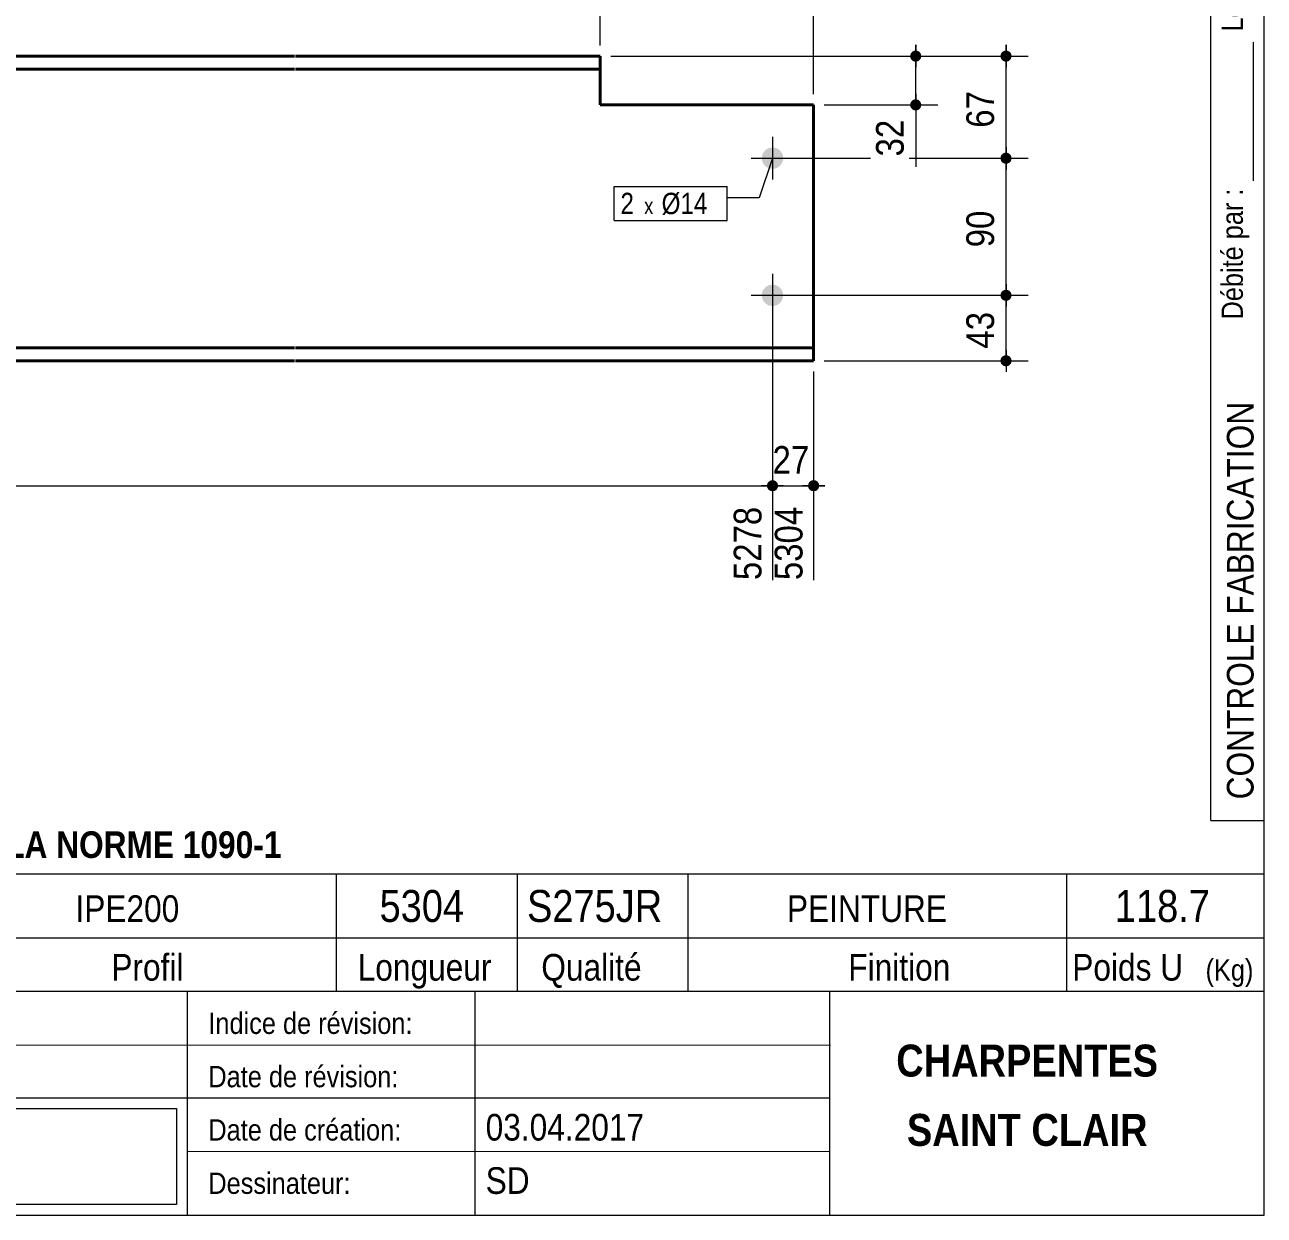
# Model space of a CAD drawing. Header units: millimetres. Extents: x 2 to 287, y 5 to 195.
# Drawn here: x 165.8 to 282, y 5 to 116.6 of the extents above; entities that cross this region are included whole.
import ezdxf

# ---------------------------------------------------------------- set-up
doc = ezdxf.new("R2010")
doc.units = ezdxf.units.MM
for name, color, linetype, lineweight in [('Autre type objet', 1, 'Continuous', 0), ('Boulon', 7, 'Continuous', 0), ('Cotation', 7, 'Continuous', 0), ('Désignation boulon', 3, 'Continuous', 0), ('Feuille dessin', 5, 'Continuous', 0), ('Piece', 2, 'Continuous', 0)]:
    doc.layers.add(name, color=color, linetype=linetype, lineweight=lineweight)
doc.styles.add('ARIAL', font='ARIAL.TTF')
doc.styles.add('ARIAL_BOLD', font='ARIALBD.TTF')
doc.styles.add('COMIC_SANS_MS', font='COMIC.TTF')

# ---------------------------------------------------------------- blocks, each defined once
blk = doc.blocks.new('*A2')
at = {"layer": 'Boulon'}
for points in [[(234.9, 104.15), (234.9, 104.17), (234.9, 104.2), (234.9, 104.22), (234.9, 104.25), (234.91, 104.27), (234.91, 104.3), (234.92, 104.32), (234.92, 104.34), (234.93, 104.37), (234.93, 104.39), (234.94, 104.41), (234.95, 104.44), (234.95, 104.46), (234.96, 104.48), (234.97, 104.51), (234.98, 104.53), (234.99, 104.55), (235, 104.57), (235.01, 104.6), (235.03, 104.62), (235.04, 104.64), (235.05, 104.66), (235.06, 104.68), (235.08, 104.7), (235.09, 104.72), (235.11, 104.74), (235.12, 104.76), (235.14, 104.78), (235.16, 104.8), (235.17, 104.81), (235.19, 104.83), (235.21, 104.85), (235.22, 104.87), (235.24, 104.88), (235.26, 104.9), (235.28, 104.91), (235.3, 104.93), (235.32, 104.94), (235.34, 104.96), (235.36, 104.97), (235.38, 104.98), (235.4, 104.99), (235.42, 105.01), (235.45, 105.02), (235.47, 105.03), (235.49, 105.04), (235.51, 105.05), (235.54, 105.06), (235.56, 105.07), (235.58, 105.07), (235.61, 105.08), (235.63, 105.09), (235.65, 105.09), (235.68, 105.1), (235.7, 105.11), (235.73, 105.11), (235.75, 105.11), (235.77, 105.12), (235.8, 105.12), (235.82, 105.12), (235.85, 105.12), (235.87, 105.12), (235.9, 105.12), (235.92, 105.12), (235.95, 105.12), (235.97, 105.12), (235.99, 105.12), (236.02, 105.12), (236.04, 105.11), (236.07, 105.11), (236.09, 105.11), (236.12, 105.1), (236.14, 105.09), (236.16, 105.09), (236.19, 105.08), (236.21, 105.07), (236.23, 105.07), (236.26, 105.06), (236.28, 105.05), (236.3, 105.04), (236.32, 105.03), (236.35, 105.02), (236.37, 105.01), (236.39, 104.99), (236.41, 104.98), (236.43, 104.97), (236.45, 104.96), (236.47, 104.94), (236.49, 104.93), (236.51, 104.91), (236.53, 104.9), (236.55, 104.88), (236.57, 104.87), (236.59, 104.85), (236.6, 104.83), (236.62, 104.81), (236.64, 104.8), (236.65, 104.78), (236.67, 104.76), (236.68, 104.74), (236.7, 104.72), (236.71, 104.7), (236.73, 104.68), (236.74, 104.66), (236.75, 104.64), (236.77, 104.62), (236.78, 104.6), (236.79, 104.57), (236.8, 104.55), (236.81, 104.53), (236.82, 104.51), (236.83, 104.48), (236.84, 104.46), (236.85, 104.44), (236.85, 104.41), (236.86, 104.39), (236.87, 104.37), (236.87, 104.34), (236.88, 104.32), (236.88, 104.3), (236.89, 104.27), (236.89, 104.25), (236.89, 104.22), (236.89, 104.2), (236.89, 104.17), (236.9, 104.15), (236.9, 104.12), (236.9, 104.1), (236.89, 104.08), (236.89, 104.05), (236.89, 104.03), (236.89, 104), (236.89, 103.98), (236.88, 103.95), (236.88, 103.93), (236.87, 103.91), (236.87, 103.88), (236.86, 103.86), (236.85, 103.83), (236.85, 103.81), (236.84, 103.79), (236.83, 103.76), (236.82, 103.74), (236.81, 103.72), (236.8, 103.7), (236.79, 103.67), (236.78, 103.65), (236.77, 103.63), (236.75, 103.61), (236.74, 103.59), (236.73, 103.57), (236.71, 103.55), (236.7, 103.53), (236.68, 103.51), (236.67, 103.49), (236.65, 103.47), (236.64, 103.45), (236.62, 103.43), (236.6, 103.42), (236.59, 103.4), (236.57, 103.38), (236.55, 103.37), (236.53, 103.35), (236.51, 103.34), (236.49, 103.32), (236.47, 103.31), (236.45, 103.29), (236.43, 103.28), (236.41, 103.27), (236.39, 103.25), (236.37, 103.24), (236.35, 103.23), (236.32, 103.22), (236.3, 103.21), (236.28, 103.2), (236.26, 103.19), (236.23, 103.18), (236.21, 103.17), (236.19, 103.17), (236.16, 103.16), (236.14, 103.15), (236.12, 103.15), (236.09, 103.14), (236.07, 103.14), (236.04, 103.14), (236.02, 103.13), (235.99, 103.13), (235.97, 103.13), (235.95, 103.13), (235.92, 103.12), (235.9, 103.12), (235.87, 103.12), (235.85, 103.13), (235.82, 103.13), (235.8, 103.13), (235.77, 103.13), (235.75, 103.14), (235.73, 103.14), (235.7, 103.14), (235.68, 103.15), (235.65, 103.15), (235.63, 103.16), (235.61, 103.17), (235.58, 103.17), (235.56, 103.18), (235.54, 103.19), (235.51, 103.2), (235.49, 103.21), (235.47, 103.22), (235.45, 103.23), (235.42, 103.24), (235.4, 103.25), (235.38, 103.27), (235.36, 103.28), (235.34, 103.29), (235.32, 103.31), (235.3, 103.32), (235.28, 103.34), (235.26, 103.35), (235.24, 103.37), (235.22, 103.38), (235.21, 103.4), (235.19, 103.42), (235.17, 103.43), (235.16, 103.45), (235.14, 103.47), (235.12, 103.49), (235.11, 103.51), (235.09, 103.53), (235.08, 103.55), (235.06, 103.57), (235.05, 103.59), (235.04, 103.61), (235.03, 103.63), (235.01, 103.65), (235, 103.67), (234.99, 103.7), (234.98, 103.72), (234.97, 103.74), (234.96, 103.76), (234.95, 103.79), (234.95, 103.81), (234.94, 103.83), (234.93, 103.86), (234.93, 103.88), (234.92, 103.91), (234.92, 103.93), (234.91, 103.95), (234.91, 103.98), (234.9, 104), (234.9, 104.03), (234.9, 104.05), (234.9, 104.08), (234.9, 104.1), (234.9, 104.12)], [(234.9, 91.29), (234.9, 91.32), (234.9, 91.34), (234.9, 91.37), (234.9, 91.39), (234.91, 91.41), (234.91, 91.44), (234.92, 91.46), (234.92, 91.49), (234.93, 91.51), (234.93, 91.53), (234.94, 91.56), (234.95, 91.58), (234.95, 91.6), (234.96, 91.63), (234.97, 91.65), (234.98, 91.67), (234.99, 91.69), (235, 91.72), (235.01, 91.74), (235.03, 91.76), (235.04, 91.78), (235.05, 91.8), (235.06, 91.82), (235.08, 91.84), (235.09, 91.86), (235.11, 91.88), (235.12, 91.9), (235.14, 91.92), (235.16, 91.94), (235.17, 91.96), (235.19, 91.97), (235.21, 91.99), (235.22, 92.01), (235.24, 92.02), (235.26, 92.04), (235.28, 92.06), (235.3, 92.07), (235.32, 92.08), (235.34, 92.1), (235.36, 92.11), (235.38, 92.12), (235.4, 92.14), (235.42, 92.15), (235.45, 92.16), (235.47, 92.17), (235.49, 92.18), (235.51, 92.19), (235.54, 92.2), (235.56, 92.21), (235.58, 92.22), (235.61, 92.22), (235.63, 92.23), (235.65, 92.24), (235.68, 92.24), (235.7, 92.25), (235.73, 92.25), (235.75, 92.26), (235.77, 92.26), (235.8, 92.26), (235.82, 92.26), (235.85, 92.27), (235.87, 92.27), (235.9, 92.27), (235.92, 92.27), (235.95, 92.27), (235.97, 92.26), (235.99, 92.26), (236.02, 92.26), (236.04, 92.26), (236.07, 92.25), (236.09, 92.25), (236.12, 92.24), (236.14, 92.24), (236.16, 92.23), (236.19, 92.22), (236.21, 92.22), (236.23, 92.21), (236.26, 92.2), (236.28, 92.19), (236.3, 92.18), (236.32, 92.17), (236.35, 92.16), (236.37, 92.15), (236.39, 92.14), (236.41, 92.12), (236.43, 92.11), (236.45, 92.1), (236.47, 92.08), (236.49, 92.07), (236.51, 92.06), (236.53, 92.04), (236.55, 92.02), (236.57, 92.01), (236.59, 91.99), (236.6, 91.97), (236.62, 91.96), (236.64, 91.94), (236.65, 91.92), (236.67, 91.9), (236.68, 91.88), (236.7, 91.86), (236.71, 91.84), (236.73, 91.82), (236.74, 91.8), (236.75, 91.78), (236.77, 91.76), (236.78, 91.74), (236.79, 91.72), (236.8, 91.69), (236.81, 91.67), (236.82, 91.65), (236.83, 91.63), (236.84, 91.6), (236.85, 91.58), (236.85, 91.56), (236.86, 91.53), (236.87, 91.51), (236.87, 91.49), (236.88, 91.46), (236.88, 91.44), (236.89, 91.41), (236.89, 91.39), (236.89, 91.37), (236.89, 91.34), (236.89, 91.32), (236.9, 91.29), (236.9, 91.27), (236.9, 91.24), (236.89, 91.22), (236.89, 91.19), (236.89, 91.17), (236.89, 91.14), (236.89, 91.12), (236.88, 91.1), (236.88, 91.07), (236.87, 91.05), (236.87, 91.02), (236.86, 91), (236.85, 90.98), (236.85, 90.95), (236.84, 90.93), (236.83, 90.91), (236.82, 90.88), (236.81, 90.86), (236.8, 90.84), (236.79, 90.82), (236.78, 90.8), (236.77, 90.77), (236.75, 90.75), (236.74, 90.73), (236.73, 90.71), (236.71, 90.69), (236.7, 90.67), (236.68, 90.65), (236.67, 90.63), (236.65, 90.61), (236.64, 90.6), (236.62, 90.58), (236.6, 90.56), (236.59, 90.54), (236.57, 90.53), (236.55, 90.51), (236.53, 90.49), (236.51, 90.48), (236.49, 90.46), (236.47, 90.45), (236.45, 90.44), (236.43, 90.42), (236.41, 90.41), (236.39, 90.4), (236.37, 90.39), (236.35, 90.37), (236.32, 90.36), (236.3, 90.35), (236.28, 90.34), (236.26, 90.33), (236.23, 90.33), (236.21, 90.32), (236.19, 90.31), (236.16, 90.3), (236.14, 90.3), (236.12, 90.29), (236.09, 90.29), (236.07, 90.28), (236.04, 90.28), (236.02, 90.27), (235.99, 90.27), (235.97, 90.27), (235.95, 90.27), (235.92, 90.27), (235.9, 90.27), (235.87, 90.27), (235.85, 90.27), (235.82, 90.27), (235.8, 90.27), (235.77, 90.27), (235.75, 90.28), (235.73, 90.28), (235.7, 90.29), (235.68, 90.29), (235.65, 90.3), (235.63, 90.3), (235.61, 90.31), (235.58, 90.32), (235.56, 90.33), (235.54, 90.33), (235.51, 90.34), (235.49, 90.35), (235.47, 90.36), (235.45, 90.37), (235.42, 90.39), (235.4, 90.4), (235.38, 90.41), (235.36, 90.42), (235.34, 90.44), (235.32, 90.45), (235.3, 90.46), (235.28, 90.48), (235.26, 90.49), (235.24, 90.51), (235.22, 90.53), (235.21, 90.54), (235.19, 90.56), (235.17, 90.58), (235.16, 90.6), (235.14, 90.61), (235.12, 90.63), (235.11, 90.65), (235.09, 90.67), (235.08, 90.69), (235.06, 90.71), (235.05, 90.73), (235.04, 90.75), (235.03, 90.77), (235.01, 90.8), (235, 90.82), (234.99, 90.84), (234.98, 90.86), (234.97, 90.88), (234.96, 90.91), (234.95, 90.93), (234.95, 90.95), (234.94, 90.98), (234.93, 91), (234.93, 91.02), (234.92, 91.05), (234.92, 91.07), (234.91, 91.1), (234.91, 91.12), (234.9, 91.14), (234.9, 91.17), (234.9, 91.19), (234.9, 91.22), (234.9, 91.24), (234.9, 91.27)]]:
    blk.add_hatch(color=256, dxfattribs=at).paths.add_polyline_path(points, flags=17)
at = {"layer": 'Boulon', "linetype": 'Continuous', "lineweight": 0}
for p, q in [((235.9, 106.12), (235.9, 102.12)), ((233.9, 104.12), (237.9, 104.12)), ((235.9, 93.27), (235.9, 89.27)), ((233.9, 91.27), (237.9, 91.27))]:
    blk.add_line(p, q, dxfattribs=at)
blk = doc.blocks.new('*A4')
at = {"layer": 'Piece', "color": 2, "linetype": 'Continuous', "lineweight": 40}
for p, q in [((191.080681, 113.695705), (87.946494, 113.695705)), ((219.75211, 113.695705), (191.180681, 113.695705)), ((219.75211, 113.695705), (219.75211, 112.48142)), ((191.080681, 112.48142), (87.946494, 112.48142)), ((219.75211, 112.48142), (191.180681, 112.48142)), ((219.75211, 109.124277), (219.75211, 112.48142)), ((219.75211, 109.124277), (239.75211, 109.124277)), ((239.75211, 109.124277), (239.75211, 85.124277)), ((191.080681, 86.338562), (87.946494, 86.338562)), ((239.75211, 86.338562), (191.180681, 86.338562)), ((87.946494, 85.124277), (191.080681, 85.124277)), ((191.180681, 85.124277), (239.75211, 85.124277))]:
    blk.add_line(p, q, dxfattribs=at)
blk = doc.blocks.new('*A9')
at = {"layer": 'Feuille dessin', "linetype": 'Continuous', "lineweight": 0}
for p, q in [((282, 5), (282, 195)), ((5, 5), (282, 5))]:
    blk.add_line(p, q, dxfattribs=at)
blk = doc.blocks.new('*A10')
at = {"layer": 'Autre type objet', "linetype": 'Continuous', "lineweight": 0}
for p, q in [((277, 42), (277, 195)), ((282, 42), (282, 195)), ((281, 102), (281, 115)), ((277, 42), (282, 42))]:
    blk.add_line(p, q, dxfattribs=at)
at = {"layer": 'Autre type objet', "style": 'ARIAL', "width": 0.85}
for s, height, p in [('Longueurs', 2, (280, 116)), ('Débité par :', 2, (280, 89)), ('CONTROLE FABRICATION', 2.5, (281, 44))]:
    blk.add_text(s, height=height, rotation=90, dxfattribs=at).set_placement(p)
blk = doc.blocks.new('*A12')
at = {"layer": 'Autre type objet', "linetype": 'Continuous', "lineweight": 0}
for p, q in [((92, 37), (282, 37)), ((195, 31), (195, 37)), ((212, 31), (212, 37)), ((228, 31), (228, 37)), ((263.5, 31), (263.5, 37)), ((282, 31), (282, 37)), ((92, 31), (282, 31)), ((195, 26), (195, 31)), ((212, 26), (212, 31)), ((228, 26), (228, 31)), ((263.5, 26), (263.5, 31)), ((282, 5), (282, 31)), ((92, 26), (282, 26)), ((181, 26), (181, 5)), ((208, 26), (208, 5)), ((241.262466, 5), (241.262466, 26)), ((92, 21), (241.327069, 20.935451)), ((92, 16), (181, 16)), ((181, 16), (241.297815, 16.021151)), ((93, 15), (180, 15)), ((180, 15), (180, 6)), ((181, 11), (241.217807, 10.969512)), ((180, 6), (93, 6)), ((92, 5), (282, 5))]:
    blk.add_line(p, q, dxfattribs=at)
at = {"layer": 'Autre type objet', "width": 0.85}
for s, height, style, p in [('TOLERANCES ESSENTIELLES CONFORMES A LA NORME 1090-1', 2.5, 'ARIAL_BOLD', (96.5, 38.5)), ('IPE200', 2.5, 'ARIAL', (170.538574, 32.5)), ('5304', 3, 'ARIAL', (199.053223, 32.5)), ('S275JR', 3, 'ARIAL', (212.880127, 32.5)), ('PEINTURE', 2.5, 'ARIAL', (237.24646, 32.5)), ('118.7', 3, 'ARIAL', (267.997314, 32.5)), ('Profil', 2.5, 'ARIAL', (173.903564, 27)), ('Longueur', 2.5, 'ARIAL', (197, 27)), ('Qualité', 2.5, 'ARIAL', (214.218018, 27)), ('Finition', 2.5, 'ARIAL', (243, 27)), ('Poids U', 2.5, 'ARIAL', (264, 27)), ('(Kg)', 2, 'ARIAL', (276.5, 27)), ('Indice de révision:', 2, 'ARIAL', (183, 22)), ('CHARPENTES', 3, 'ARIAL_BOLD', (247.5, 18)), ('Date de révision:', 2, 'ARIAL', (183, 17)), ('Date de création:', 2, 'ARIAL', (183, 12)), ('03.04.2017', 2.5, 'ARIAL', (209, 12)), ('SAINT CLAIR', 3, 'ARIAL_BOLD', (248.5, 11.5)), ('SD', 2.5, 'ARIAL', (209, 7)), ('Dessinateur:', 2, 'ARIAL', (183, 7))]:
    blk.add_text(s, height=height, dxfattribs=dict(at, style=style)).set_placement(p)
blk = doc.blocks.new('*A15')
at = {"layer": 'Cotation'}
for points in [[(249.3, 113.18), (249.27, 113.18), (249.25, 113.18), (249.22, 113.19), (249.2, 113.19), (249.17, 113.2), (249.15, 113.21), (249.12, 113.22), (249.1, 113.23), (249.08, 113.24), (249.06, 113.25), (249.03, 113.26), (249.01, 113.28), (248.99, 113.29), (248.97, 113.31), (248.96, 113.33), (248.94, 113.35), (248.92, 113.37), (248.91, 113.39), (248.89, 113.41), (248.88, 113.43), (248.87, 113.45), (248.85, 113.47), (248.84, 113.5), (248.83, 113.52), (248.83, 113.54), (248.82, 113.57), (248.81, 113.59), (248.81, 113.62), (248.81, 113.64), (248.8, 113.67), (248.8, 113.7), (248.8, 113.72), (248.81, 113.75), (248.81, 113.77), (248.81, 113.8), (248.82, 113.82), (248.83, 113.85), (248.83, 113.87), (248.84, 113.89), (248.85, 113.92), (248.87, 113.94), (248.88, 113.96), (248.89, 113.98), (248.91, 114.01), (248.92, 114.03), (248.94, 114.04), (248.96, 114.06), (248.97, 114.08), (248.99, 114.1), (249.01, 114.11), (249.03, 114.13), (249.06, 114.14), (249.08, 114.15), (249.1, 114.17), (249.12, 114.18), (249.15, 114.19), (249.17, 114.19), (249.2, 114.2), (249.22, 114.21), (249.25, 114.21), (249.27, 114.21), (249.3, 114.22), (249.32, 114.22), (249.35, 114.22), (249.37, 114.21), (249.4, 114.21), (249.43, 114.21), (249.45, 114.2), (249.47, 114.19), (249.5, 114.19), (249.52, 114.18), (249.55, 114.17), (249.57, 114.15), (249.59, 114.14), (249.61, 114.13), (249.63, 114.11), (249.65, 114.1), (249.67, 114.08), (249.69, 114.06), (249.71, 114.04), (249.73, 114.03), (249.74, 114.01), (249.76, 113.98), (249.77, 113.96), (249.78, 113.94), (249.79, 113.92), (249.8, 113.89), (249.81, 113.87), (249.82, 113.85), (249.83, 113.82), (249.83, 113.8), (249.84, 113.77), (249.84, 113.75), (249.84, 113.72), (249.84, 113.7), (249.84, 113.67), (249.84, 113.64), (249.84, 113.62), (249.83, 113.59), (249.83, 113.57), (249.82, 113.54), (249.81, 113.52), (249.8, 113.5), (249.79, 113.47), (249.78, 113.45), (249.77, 113.43), (249.76, 113.41), (249.74, 113.39), (249.73, 113.37), (249.71, 113.35), (249.69, 113.33), (249.67, 113.31), (249.65, 113.29), (249.63, 113.28), (249.61, 113.26), (249.59, 113.25), (249.57, 113.24), (249.55, 113.23), (249.52, 113.22), (249.5, 113.21), (249.47, 113.2), (249.45, 113.19), (249.43, 113.19), (249.4, 113.18), (249.37, 113.18), (249.35, 113.18), (249.32, 113.18)], [(249.3, 108.6), (249.27, 108.61), (249.25, 108.61), (249.22, 108.61), (249.2, 108.62), (249.17, 108.63), (249.15, 108.63), (249.12, 108.64), (249.1, 108.65), (249.08, 108.67), (249.06, 108.68), (249.03, 108.69), (249.01, 108.71), (248.99, 108.72), (248.97, 108.74), (248.96, 108.76), (248.94, 108.78), (248.92, 108.79), (248.91, 108.81), (248.89, 108.84), (248.88, 108.86), (248.87, 108.88), (248.85, 108.9), (248.84, 108.93), (248.83, 108.95), (248.83, 108.97), (248.82, 109), (248.81, 109.02), (248.81, 109.05), (248.81, 109.07), (248.8, 109.1), (248.8, 109.12), (248.8, 109.15), (248.81, 109.18), (248.81, 109.2), (248.81, 109.23), (248.82, 109.25), (248.83, 109.28), (248.83, 109.3), (248.84, 109.32), (248.85, 109.35), (248.87, 109.37), (248.88, 109.39), (248.89, 109.41), (248.91, 109.43), (248.92, 109.45), (248.94, 109.47), (248.96, 109.49), (248.97, 109.51), (248.99, 109.53), (249.01, 109.54), (249.03, 109.56), (249.06, 109.57), (249.08, 109.58), (249.1, 109.59), (249.12, 109.6), (249.15, 109.61), (249.17, 109.62), (249.2, 109.63), (249.22, 109.63), (249.25, 109.64), (249.27, 109.64), (249.3, 109.64), (249.32, 109.64), (249.35, 109.64), (249.37, 109.64), (249.4, 109.64), (249.43, 109.63), (249.45, 109.63), (249.47, 109.62), (249.5, 109.61), (249.52, 109.6), (249.55, 109.59), (249.57, 109.58), (249.59, 109.57), (249.61, 109.56), (249.63, 109.54), (249.65, 109.53), (249.67, 109.51), (249.69, 109.49), (249.71, 109.47), (249.73, 109.45), (249.74, 109.43), (249.76, 109.41), (249.77, 109.39), (249.78, 109.37), (249.79, 109.35), (249.8, 109.32), (249.81, 109.3), (249.82, 109.28), (249.83, 109.25), (249.83, 109.23), (249.84, 109.2), (249.84, 109.18), (249.84, 109.15), (249.84, 109.12), (249.84, 109.1), (249.84, 109.07), (249.84, 109.05), (249.83, 109.02), (249.83, 109), (249.82, 108.97), (249.81, 108.95), (249.8, 108.93), (249.79, 108.9), (249.78, 108.88), (249.77, 108.86), (249.76, 108.84), (249.74, 108.81), (249.73, 108.79), (249.71, 108.78), (249.69, 108.76), (249.67, 108.74), (249.65, 108.72), (249.63, 108.71), (249.61, 108.69), (249.59, 108.68), (249.57, 108.67), (249.55, 108.65), (249.52, 108.64), (249.5, 108.63), (249.47, 108.63), (249.45, 108.62), (249.43, 108.61), (249.4, 108.61), (249.37, 108.61), (249.35, 108.6), (249.32, 108.6)]]:
    blk.add_hatch(color=256, dxfattribs=at).paths.add_polyline_path(points, flags=17)
at = {"layer": 'Cotation', "linetype": 'Continuous', "lineweight": 0}
for p, q in [((249.32, 114.74), (249.32, 112.66)), ((249.32, 113.7), (249.32, 114.74)), ((220.75, 113.7), (251.4, 113.7)), ((248.28, 113.7), (250.36, 113.7)), ((249.32, 109.12), (249.32, 113.7)), ((249.32, 110.16), (249.32, 108.08)), ((240.75, 109.12), (251.4, 109.12)), ((248.28, 109.12), (250.36, 109.12)), ((249.32, 109.12), (249.32, 103.32)), ((249.32, 109.12), (249.32, 103.32))]:
    blk.add_line(p, q, dxfattribs=at)
at = {"layer": 'Cotation'}
for p in [(249.32, 113.7), (249.32, 109.12)]:
    blk.add_point(p, dxfattribs=at)
at = {"layer": 'Cotation', "style": 'ARIAL', "width": 0.85}
blk.add_text('32', height=2.6, rotation=90.0002, dxfattribs=at).set_placement((248.2, 104.29))
blk = doc.blocks.new('*A19')
at = {"layer": 'Cotation'}
for points in [[(257.76, 90.75), (257.74, 90.75), (257.71, 90.75), (257.69, 90.76), (257.66, 90.76), (257.64, 90.77), (257.62, 90.78), (257.59, 90.79), (257.57, 90.8), (257.55, 90.81), (257.52, 90.82), (257.5, 90.83), (257.48, 90.85), (257.46, 90.87), (257.44, 90.88), (257.42, 90.9), (257.4, 90.92), (257.39, 90.94), (257.37, 90.96), (257.36, 90.98), (257.34, 91), (257.33, 91.02), (257.32, 91.04), (257.31, 91.07), (257.3, 91.09), (257.29, 91.12), (257.29, 91.14), (257.28, 91.17), (257.28, 91.19), (257.27, 91.22), (257.27, 91.24), (257.27, 91.27), (257.27, 91.29), (257.27, 91.32), (257.28, 91.34), (257.28, 91.37), (257.29, 91.39), (257.29, 91.42), (257.3, 91.44), (257.31, 91.47), (257.32, 91.49), (257.33, 91.51), (257.34, 91.53), (257.36, 91.56), (257.37, 91.58), (257.39, 91.6), (257.4, 91.62), (257.42, 91.63), (257.44, 91.65), (257.46, 91.67), (257.48, 91.68), (257.5, 91.7), (257.52, 91.71), (257.55, 91.73), (257.57, 91.74), (257.59, 91.75), (257.62, 91.76), (257.64, 91.76), (257.66, 91.77), (257.69, 91.78), (257.71, 91.78), (257.74, 91.78), (257.76, 91.79), (257.79, 91.79), (257.82, 91.79), (257.84, 91.78), (257.87, 91.78), (257.89, 91.78), (257.92, 91.77), (257.94, 91.76), (257.97, 91.76), (257.99, 91.75), (258.01, 91.74), (258.04, 91.73), (258.06, 91.71), (258.08, 91.7), (258.1, 91.68), (258.12, 91.67), (258.14, 91.65), (258.16, 91.63), (258.18, 91.62), (258.19, 91.6), (258.21, 91.58), (258.22, 91.56), (258.24, 91.53), (258.25, 91.51), (258.26, 91.49), (258.27, 91.47), (258.28, 91.44), (258.29, 91.42), (258.29, 91.39), (258.3, 91.37), (258.3, 91.34), (258.31, 91.32), (258.31, 91.29), (258.31, 91.27), (258.31, 91.24), (258.31, 91.22), (258.3, 91.19), (258.3, 91.17), (258.29, 91.14), (258.29, 91.12), (258.28, 91.09), (258.27, 91.07), (258.26, 91.04), (258.25, 91.02), (258.24, 91), (258.22, 90.98), (258.21, 90.96), (258.19, 90.94), (258.18, 90.92), (258.16, 90.9), (258.14, 90.88), (258.12, 90.87), (258.1, 90.85), (258.08, 90.83), (258.06, 90.82), (258.04, 90.81), (258.01, 90.8), (257.99, 90.79), (257.97, 90.78), (257.94, 90.77), (257.92, 90.76), (257.89, 90.76), (257.87, 90.75), (257.84, 90.75), (257.82, 90.75), (257.79, 90.75)], [(257.76, 84.6), (257.74, 84.61), (257.71, 84.61), (257.69, 84.61), (257.66, 84.62), (257.64, 84.63), (257.62, 84.63), (257.59, 84.64), (257.57, 84.65), (257.55, 84.67), (257.52, 84.68), (257.5, 84.69), (257.48, 84.71), (257.46, 84.72), (257.44, 84.74), (257.42, 84.76), (257.4, 84.78), (257.39, 84.79), (257.37, 84.81), (257.36, 84.84), (257.34, 84.86), (257.33, 84.88), (257.32, 84.9), (257.31, 84.93), (257.3, 84.95), (257.29, 84.97), (257.29, 85), (257.28, 85.02), (257.28, 85.05), (257.27, 85.07), (257.27, 85.1), (257.27, 85.12), (257.27, 85.15), (257.27, 85.18), (257.28, 85.2), (257.28, 85.23), (257.29, 85.25), (257.29, 85.28), (257.3, 85.3), (257.31, 85.32), (257.32, 85.35), (257.33, 85.37), (257.34, 85.39), (257.36, 85.41), (257.37, 85.43), (257.39, 85.45), (257.4, 85.47), (257.42, 85.49), (257.44, 85.51), (257.46, 85.53), (257.48, 85.54), (257.5, 85.56), (257.52, 85.57), (257.55, 85.58), (257.57, 85.59), (257.59, 85.6), (257.62, 85.61), (257.64, 85.62), (257.66, 85.63), (257.69, 85.63), (257.71, 85.64), (257.74, 85.64), (257.76, 85.64), (257.79, 85.64), (257.82, 85.64), (257.84, 85.64), (257.87, 85.64), (257.89, 85.63), (257.92, 85.63), (257.94, 85.62), (257.97, 85.61), (257.99, 85.6), (258.01, 85.59), (258.04, 85.58), (258.06, 85.57), (258.08, 85.56), (258.1, 85.54), (258.12, 85.53), (258.14, 85.51), (258.16, 85.49), (258.18, 85.47), (258.19, 85.45), (258.21, 85.43), (258.22, 85.41), (258.24, 85.39), (258.25, 85.37), (258.26, 85.35), (258.27, 85.32), (258.28, 85.3), (258.29, 85.28), (258.29, 85.25), (258.3, 85.23), (258.3, 85.2), (258.31, 85.18), (258.31, 85.15), (258.31, 85.12), (258.31, 85.1), (258.31, 85.07), (258.3, 85.05), (258.3, 85.02), (258.29, 85), (258.29, 84.97), (258.28, 84.95), (258.27, 84.93), (258.26, 84.9), (258.25, 84.88), (258.24, 84.86), (258.22, 84.84), (258.21, 84.81), (258.19, 84.79), (258.18, 84.78), (258.16, 84.76), (258.14, 84.74), (258.12, 84.72), (258.1, 84.71), (258.08, 84.69), (258.06, 84.68), (258.04, 84.67), (258.01, 84.65), (257.99, 84.64), (257.97, 84.63), (257.94, 84.63), (257.92, 84.62), (257.89, 84.61), (257.87, 84.61), (257.84, 84.61), (257.82, 84.6), (257.79, 84.6)]]:
    blk.add_hatch(color=256, dxfattribs=at).paths.add_polyline_path(points, flags=17)
at = {"layer": 'Cotation', "linetype": 'Continuous', "lineweight": 0}
for p, q in [((257.79, 92.31), (257.79, 90.23)), ((257.79, 91.27), (257.79, 92.31)), ((236.9, 91.27), (259.87, 91.27)), ((256.75, 91.27), (258.83, 91.27)), ((257.79, 85.12), (257.79, 91.27)), ((257.79, 86.16), (257.79, 84.08)), ((240.75, 85.12), (259.87, 85.12)), ((256.75, 85.12), (258.83, 85.12)), ((257.79, 85.12), (257.79, 84.08))]:
    blk.add_line(p, q, dxfattribs=at)
at = {"layer": 'Cotation'}
for p in [(257.79, 91.27), (257.79, 85.12)]:
    blk.add_point(p, dxfattribs=at)
at = {"layer": 'Cotation', "style": 'ARIAL', "width": 0.85}
blk.add_text('43', height=2.6, rotation=90.0002, dxfattribs=at).set_placement((256.67, 86.27))
blk = doc.blocks.new('*A20')
at = {"layer": 'Cotation'}
for points in [[(257.76, 103.6), (257.74, 103.61), (257.71, 103.61), (257.69, 103.61), (257.66, 103.62), (257.64, 103.63), (257.62, 103.63), (257.59, 103.64), (257.57, 103.65), (257.55, 103.67), (257.52, 103.68), (257.5, 103.69), (257.48, 103.71), (257.46, 103.72), (257.44, 103.74), (257.42, 103.76), (257.4, 103.78), (257.39, 103.79), (257.37, 103.81), (257.36, 103.84), (257.34, 103.86), (257.33, 103.88), (257.32, 103.9), (257.31, 103.93), (257.3, 103.95), (257.29, 103.97), (257.29, 104), (257.28, 104.02), (257.28, 104.05), (257.27, 104.07), (257.27, 104.1), (257.27, 104.12), (257.27, 104.15), (257.27, 104.18), (257.28, 104.2), (257.28, 104.23), (257.29, 104.25), (257.29, 104.28), (257.3, 104.3), (257.31, 104.32), (257.32, 104.35), (257.33, 104.37), (257.34, 104.39), (257.36, 104.41), (257.37, 104.43), (257.39, 104.45), (257.4, 104.47), (257.42, 104.49), (257.44, 104.51), (257.46, 104.53), (257.48, 104.54), (257.5, 104.56), (257.52, 104.57), (257.55, 104.58), (257.57, 104.59), (257.59, 104.6), (257.62, 104.61), (257.64, 104.62), (257.66, 104.63), (257.69, 104.63), (257.71, 104.64), (257.74, 104.64), (257.76, 104.64), (257.79, 104.64), (257.82, 104.64), (257.84, 104.64), (257.87, 104.64), (257.89, 104.63), (257.92, 104.63), (257.94, 104.62), (257.97, 104.61), (257.99, 104.6), (258.01, 104.59), (258.04, 104.58), (258.06, 104.57), (258.08, 104.56), (258.1, 104.54), (258.12, 104.53), (258.14, 104.51), (258.16, 104.49), (258.18, 104.47), (258.19, 104.45), (258.21, 104.43), (258.22, 104.41), (258.24, 104.39), (258.25, 104.37), (258.26, 104.35), (258.27, 104.32), (258.28, 104.3), (258.29, 104.28), (258.29, 104.25), (258.3, 104.23), (258.3, 104.2), (258.31, 104.18), (258.31, 104.15), (258.31, 104.12), (258.31, 104.1), (258.31, 104.07), (258.3, 104.05), (258.3, 104.02), (258.29, 104), (258.29, 103.97), (258.28, 103.95), (258.27, 103.93), (258.26, 103.9), (258.25, 103.88), (258.24, 103.86), (258.22, 103.84), (258.21, 103.81), (258.19, 103.79), (258.18, 103.78), (258.16, 103.76), (258.14, 103.74), (258.12, 103.72), (258.1, 103.71), (258.08, 103.69), (258.06, 103.68), (258.04, 103.67), (258.01, 103.65), (257.99, 103.64), (257.97, 103.63), (257.94, 103.63), (257.92, 103.62), (257.89, 103.61), (257.87, 103.61), (257.84, 103.61), (257.82, 103.6), (257.79, 103.6)], [(257.76, 90.75), (257.74, 90.75), (257.71, 90.75), (257.69, 90.76), (257.66, 90.76), (257.64, 90.77), (257.62, 90.78), (257.59, 90.79), (257.57, 90.8), (257.55, 90.81), (257.52, 90.82), (257.5, 90.83), (257.48, 90.85), (257.46, 90.87), (257.44, 90.88), (257.42, 90.9), (257.4, 90.92), (257.39, 90.94), (257.37, 90.96), (257.36, 90.98), (257.34, 91), (257.33, 91.02), (257.32, 91.04), (257.31, 91.07), (257.3, 91.09), (257.29, 91.12), (257.29, 91.14), (257.28, 91.17), (257.28, 91.19), (257.27, 91.22), (257.27, 91.24), (257.27, 91.27), (257.27, 91.29), (257.27, 91.32), (257.28, 91.34), (257.28, 91.37), (257.29, 91.39), (257.29, 91.42), (257.3, 91.44), (257.31, 91.47), (257.32, 91.49), (257.33, 91.51), (257.34, 91.53), (257.36, 91.56), (257.37, 91.58), (257.39, 91.6), (257.4, 91.62), (257.42, 91.63), (257.44, 91.65), (257.46, 91.67), (257.48, 91.68), (257.5, 91.7), (257.52, 91.71), (257.55, 91.73), (257.57, 91.74), (257.59, 91.75), (257.62, 91.76), (257.64, 91.76), (257.66, 91.77), (257.69, 91.78), (257.71, 91.78), (257.74, 91.78), (257.76, 91.79), (257.79, 91.79), (257.82, 91.79), (257.84, 91.78), (257.87, 91.78), (257.89, 91.78), (257.92, 91.77), (257.94, 91.76), (257.97, 91.76), (257.99, 91.75), (258.01, 91.74), (258.04, 91.73), (258.06, 91.71), (258.08, 91.7), (258.1, 91.68), (258.12, 91.67), (258.14, 91.65), (258.16, 91.63), (258.18, 91.62), (258.19, 91.6), (258.21, 91.58), (258.22, 91.56), (258.24, 91.53), (258.25, 91.51), (258.26, 91.49), (258.27, 91.47), (258.28, 91.44), (258.29, 91.42), (258.29, 91.39), (258.3, 91.37), (258.3, 91.34), (258.31, 91.32), (258.31, 91.29), (258.31, 91.27), (258.31, 91.24), (258.31, 91.22), (258.3, 91.19), (258.3, 91.17), (258.29, 91.14), (258.29, 91.12), (258.28, 91.09), (258.27, 91.07), (258.26, 91.04), (258.25, 91.02), (258.24, 91), (258.22, 90.98), (258.21, 90.96), (258.19, 90.94), (258.18, 90.92), (258.16, 90.9), (258.14, 90.88), (258.12, 90.87), (258.1, 90.85), (258.08, 90.83), (258.06, 90.82), (258.04, 90.81), (258.01, 90.8), (257.99, 90.79), (257.97, 90.78), (257.94, 90.77), (257.92, 90.76), (257.89, 90.76), (257.87, 90.75), (257.84, 90.75), (257.82, 90.75), (257.79, 90.75)]]:
    blk.add_hatch(color=256, dxfattribs=at).paths.add_polyline_path(points, flags=17)
at = {"layer": 'Cotation', "linetype": 'Continuous', "lineweight": 0}
for p, q in [((257.79, 105.16), (257.79, 103.08)), ((257.79, 104.12), (257.79, 105.16)), ((236.9, 104.12), (245.08, 104.12)), ((248.72, 104.12), (259.87, 104.12)), ((256.75, 104.12), (258.83, 104.12)), ((257.79, 91.27), (257.79, 104.12)), ((257.79, 92.31), (257.79, 90.23)), ((236.9, 91.27), (259.87, 91.27)), ((256.75, 91.27), (258.83, 91.27)), ((257.79, 91.27), (257.79, 90.23))]:
    blk.add_line(p, q, dxfattribs=at)
at = {"layer": 'Cotation'}
for p in [(257.79, 104.12), (257.79, 91.27)]:
    blk.add_point(p, dxfattribs=at)
at = {"layer": 'Cotation', "style": 'ARIAL', "width": 0.85}
blk.add_text('90', height=2.6, rotation=90.0002, dxfattribs=at).set_placement((256.67, 95.77))
blk = doc.blocks.new('*A21')
at = {"layer": 'Cotation'}
for points in [[(257.76, 113.18), (257.74, 113.18), (257.71, 113.18), (257.69, 113.19), (257.66, 113.19), (257.64, 113.2), (257.62, 113.21), (257.59, 113.22), (257.57, 113.23), (257.55, 113.24), (257.52, 113.25), (257.5, 113.26), (257.48, 113.28), (257.46, 113.29), (257.44, 113.31), (257.42, 113.33), (257.4, 113.35), (257.39, 113.37), (257.37, 113.39), (257.36, 113.41), (257.34, 113.43), (257.33, 113.45), (257.32, 113.47), (257.31, 113.5), (257.3, 113.52), (257.29, 113.54), (257.29, 113.57), (257.28, 113.59), (257.28, 113.62), (257.27, 113.64), (257.27, 113.67), (257.27, 113.7), (257.27, 113.72), (257.27, 113.75), (257.28, 113.77), (257.28, 113.8), (257.29, 113.82), (257.29, 113.85), (257.3, 113.87), (257.31, 113.89), (257.32, 113.92), (257.33, 113.94), (257.34, 113.96), (257.36, 113.98), (257.37, 114.01), (257.39, 114.03), (257.4, 114.04), (257.42, 114.06), (257.44, 114.08), (257.46, 114.1), (257.48, 114.11), (257.5, 114.13), (257.52, 114.14), (257.55, 114.15), (257.57, 114.17), (257.59, 114.18), (257.62, 114.19), (257.64, 114.19), (257.66, 114.2), (257.69, 114.21), (257.71, 114.21), (257.74, 114.21), (257.76, 114.22), (257.79, 114.22), (257.82, 114.22), (257.84, 114.21), (257.87, 114.21), (257.89, 114.21), (257.92, 114.2), (257.94, 114.19), (257.97, 114.19), (257.99, 114.18), (258.01, 114.17), (258.04, 114.15), (258.06, 114.14), (258.08, 114.13), (258.1, 114.11), (258.12, 114.1), (258.14, 114.08), (258.16, 114.06), (258.18, 114.04), (258.19, 114.03), (258.21, 114.01), (258.22, 113.98), (258.24, 113.96), (258.25, 113.94), (258.26, 113.92), (258.27, 113.89), (258.28, 113.87), (258.29, 113.85), (258.29, 113.82), (258.3, 113.8), (258.3, 113.77), (258.31, 113.75), (258.31, 113.72), (258.31, 113.7), (258.31, 113.67), (258.31, 113.64), (258.3, 113.62), (258.3, 113.59), (258.29, 113.57), (258.29, 113.54), (258.28, 113.52), (258.27, 113.5), (258.26, 113.47), (258.25, 113.45), (258.24, 113.43), (258.22, 113.41), (258.21, 113.39), (258.19, 113.37), (258.18, 113.35), (258.16, 113.33), (258.14, 113.31), (258.12, 113.29), (258.1, 113.28), (258.08, 113.26), (258.06, 113.25), (258.04, 113.24), (258.01, 113.23), (257.99, 113.22), (257.97, 113.21), (257.94, 113.2), (257.92, 113.19), (257.89, 113.19), (257.87, 113.18), (257.84, 113.18), (257.82, 113.18), (257.79, 113.18)], [(257.76, 103.6), (257.74, 103.61), (257.71, 103.61), (257.69, 103.61), (257.66, 103.62), (257.64, 103.63), (257.62, 103.63), (257.59, 103.64), (257.57, 103.65), (257.55, 103.67), (257.52, 103.68), (257.5, 103.69), (257.48, 103.71), (257.46, 103.72), (257.44, 103.74), (257.42, 103.76), (257.4, 103.78), (257.39, 103.79), (257.37, 103.81), (257.36, 103.84), (257.34, 103.86), (257.33, 103.88), (257.32, 103.9), (257.31, 103.93), (257.3, 103.95), (257.29, 103.97), (257.29, 104), (257.28, 104.02), (257.28, 104.05), (257.27, 104.07), (257.27, 104.1), (257.27, 104.12), (257.27, 104.15), (257.27, 104.18), (257.28, 104.2), (257.28, 104.23), (257.29, 104.25), (257.29, 104.28), (257.3, 104.3), (257.31, 104.32), (257.32, 104.35), (257.33, 104.37), (257.34, 104.39), (257.36, 104.41), (257.37, 104.43), (257.39, 104.45), (257.4, 104.47), (257.42, 104.49), (257.44, 104.51), (257.46, 104.53), (257.48, 104.54), (257.5, 104.56), (257.52, 104.57), (257.55, 104.58), (257.57, 104.59), (257.59, 104.6), (257.62, 104.61), (257.64, 104.62), (257.66, 104.63), (257.69, 104.63), (257.71, 104.64), (257.74, 104.64), (257.76, 104.64), (257.79, 104.64), (257.82, 104.64), (257.84, 104.64), (257.87, 104.64), (257.89, 104.63), (257.92, 104.63), (257.94, 104.62), (257.97, 104.61), (257.99, 104.6), (258.01, 104.59), (258.04, 104.58), (258.06, 104.57), (258.08, 104.56), (258.1, 104.54), (258.12, 104.53), (258.14, 104.51), (258.16, 104.49), (258.18, 104.47), (258.19, 104.45), (258.21, 104.43), (258.22, 104.41), (258.24, 104.39), (258.25, 104.37), (258.26, 104.35), (258.27, 104.32), (258.28, 104.3), (258.29, 104.28), (258.29, 104.25), (258.3, 104.23), (258.3, 104.2), (258.31, 104.18), (258.31, 104.15), (258.31, 104.12), (258.31, 104.1), (258.31, 104.07), (258.3, 104.05), (258.3, 104.02), (258.29, 104), (258.29, 103.97), (258.28, 103.95), (258.27, 103.93), (258.26, 103.9), (258.25, 103.88), (258.24, 103.86), (258.22, 103.84), (258.21, 103.81), (258.19, 103.79), (258.18, 103.78), (258.16, 103.76), (258.14, 103.74), (258.12, 103.72), (258.1, 103.71), (258.08, 103.69), (258.06, 103.68), (258.04, 103.67), (258.01, 103.65), (257.99, 103.64), (257.97, 103.63), (257.94, 103.63), (257.92, 103.62), (257.89, 103.61), (257.87, 103.61), (257.84, 103.61), (257.82, 103.6), (257.79, 103.6)]]:
    blk.add_hatch(color=256, dxfattribs=at).paths.add_polyline_path(points, flags=17)
at = {"layer": 'Cotation', "linetype": 'Continuous', "lineweight": 0}
for p, q in [((257.79, 114.74), (257.79, 112.66)), ((257.79, 113.7), (257.79, 114.74)), ((220.75, 113.7), (259.87, 113.7)), ((256.75, 113.7), (258.83, 113.7)), ((257.79, 104.12), (257.79, 113.7)), ((257.79, 105.16), (257.79, 103.08)), ((236.9, 104.12), (245.08, 104.12)), ((248.72, 104.12), (259.87, 104.12)), ((256.75, 104.12), (258.83, 104.12)), ((257.79, 104.12), (257.79, 103.08))]:
    blk.add_line(p, q, dxfattribs=at)
at = {"layer": 'Cotation'}
for p in [(257.79, 113.7), (257.79, 104.12)]:
    blk.add_point(p, dxfattribs=at)
at = {"layer": 'Cotation', "style": 'ARIAL', "width": 0.85}
blk.add_text('67', height=2.6, rotation=90.0002, dxfattribs=at).set_placement((256.67, 106.98))
blk = doc.blocks.new('*A23')
at = {"layer": 'Cotation'}
for points in [[(219.73, 124.89), (219.7, 124.89), (219.68, 124.9), (219.65, 124.9), (219.63, 124.91), (219.6, 124.91), (219.58, 124.92), (219.55, 124.93), (219.53, 124.94), (219.51, 124.95), (219.48, 124.96), (219.46, 124.98), (219.44, 124.99), (219.42, 125.01), (219.4, 125.02), (219.38, 125.04), (219.37, 125.06), (219.35, 125.08), (219.33, 125.1), (219.32, 125.12), (219.31, 125.14), (219.29, 125.16), (219.28, 125.19), (219.27, 125.21), (219.26, 125.23), (219.25, 125.26), (219.25, 125.28), (219.24, 125.31), (219.24, 125.33), (219.23, 125.36), (219.23, 125.38), (219.23, 125.41), (219.23, 125.44), (219.23, 125.46), (219.24, 125.49), (219.24, 125.51), (219.25, 125.54), (219.25, 125.56), (219.26, 125.59), (219.27, 125.61), (219.28, 125.63), (219.29, 125.66), (219.31, 125.68), (219.32, 125.7), (219.33, 125.72), (219.35, 125.74), (219.37, 125.76), (219.38, 125.78), (219.4, 125.8), (219.42, 125.81), (219.44, 125.83), (219.46, 125.84), (219.48, 125.86), (219.51, 125.87), (219.53, 125.88), (219.55, 125.89), (219.58, 125.9), (219.6, 125.91), (219.63, 125.91), (219.65, 125.92), (219.68, 125.92), (219.7, 125.93), (219.73, 125.93), (219.75, 125.93), (219.78, 125.93), (219.8, 125.93), (219.83, 125.92), (219.85, 125.92), (219.88, 125.91), (219.9, 125.91), (219.93, 125.9), (219.95, 125.89), (219.97, 125.88), (220, 125.87), (220.02, 125.86), (220.04, 125.84), (220.06, 125.83), (220.08, 125.81), (220.1, 125.8), (220.12, 125.78), (220.14, 125.76), (220.15, 125.74), (220.17, 125.72), (220.18, 125.7), (220.2, 125.68), (220.21, 125.66), (220.22, 125.63), (220.23, 125.61), (220.24, 125.59), (220.25, 125.56), (220.26, 125.54), (220.26, 125.51), (220.27, 125.49), (220.27, 125.46), (220.27, 125.44), (220.27, 125.41), (220.27, 125.38), (220.27, 125.36), (220.27, 125.33), (220.26, 125.31), (220.26, 125.28), (220.25, 125.26), (220.24, 125.23), (220.23, 125.21), (220.22, 125.19), (220.21, 125.16), (220.2, 125.14), (220.18, 125.12), (220.17, 125.1), (220.15, 125.08), (220.14, 125.06), (220.12, 125.04), (220.1, 125.02), (220.08, 125.01), (220.06, 124.99), (220.04, 124.98), (220.02, 124.96), (220, 124.95), (219.97, 124.94), (219.95, 124.93), (219.93, 124.92), (219.9, 124.91), (219.88, 124.91), (219.85, 124.9), (219.83, 124.9), (219.8, 124.89), (219.78, 124.89), (219.75, 124.89)], [(239.73, 124.89), (239.7, 124.89), (239.68, 124.9), (239.65, 124.9), (239.63, 124.91), (239.6, 124.91), (239.58, 124.92), (239.55, 124.93), (239.53, 124.94), (239.51, 124.95), (239.48, 124.96), (239.46, 124.98), (239.44, 124.99), (239.42, 125.01), (239.4, 125.02), (239.38, 125.04), (239.37, 125.06), (239.35, 125.08), (239.33, 125.1), (239.32, 125.12), (239.31, 125.14), (239.29, 125.16), (239.28, 125.19), (239.27, 125.21), (239.26, 125.23), (239.25, 125.26), (239.25, 125.28), (239.24, 125.31), (239.24, 125.33), (239.23, 125.36), (239.23, 125.38), (239.23, 125.41), (239.23, 125.44), (239.23, 125.46), (239.24, 125.49), (239.24, 125.51), (239.25, 125.54), (239.25, 125.56), (239.26, 125.59), (239.27, 125.61), (239.28, 125.63), (239.29, 125.66), (239.31, 125.68), (239.32, 125.7), (239.33, 125.72), (239.35, 125.74), (239.37, 125.76), (239.38, 125.78), (239.4, 125.8), (239.42, 125.81), (239.44, 125.83), (239.46, 125.84), (239.48, 125.86), (239.51, 125.87), (239.53, 125.88), (239.55, 125.89), (239.58, 125.9), (239.6, 125.91), (239.63, 125.91), (239.65, 125.92), (239.68, 125.92), (239.7, 125.93), (239.73, 125.93), (239.75, 125.93), (239.78, 125.93), (239.8, 125.93), (239.83, 125.92), (239.85, 125.92), (239.88, 125.91), (239.9, 125.91), (239.93, 125.9), (239.95, 125.89), (239.97, 125.88), (240, 125.87), (240.02, 125.86), (240.04, 125.84), (240.06, 125.83), (240.08, 125.81), (240.1, 125.8), (240.12, 125.78), (240.14, 125.76), (240.15, 125.74), (240.17, 125.72), (240.18, 125.7), (240.2, 125.68), (240.21, 125.66), (240.22, 125.63), (240.23, 125.61), (240.24, 125.59), (240.25, 125.56), (240.26, 125.54), (240.26, 125.51), (240.27, 125.49), (240.27, 125.46), (240.27, 125.44), (240.27, 125.41), (240.27, 125.38), (240.27, 125.36), (240.27, 125.33), (240.26, 125.31), (240.26, 125.28), (240.25, 125.26), (240.24, 125.23), (240.23, 125.21), (240.22, 125.19), (240.21, 125.16), (240.2, 125.14), (240.18, 125.12), (240.17, 125.1), (240.15, 125.08), (240.14, 125.06), (240.12, 125.04), (240.1, 125.02), (240.08, 125.01), (240.06, 124.99), (240.04, 124.98), (240.02, 124.96), (240, 124.95), (239.97, 124.94), (239.95, 124.93), (239.93, 124.92), (239.9, 124.91), (239.88, 124.91), (239.85, 124.9), (239.83, 124.9), (239.8, 124.89), (239.78, 124.89), (239.75, 124.89)]]:
    blk.add_hatch(color=256, dxfattribs=at).paths.add_polyline_path(points, flags=17)
at = {"layer": 'Cotation', "linetype": 'Continuous', "lineweight": 0}
for p, q in [((219.75, 114.7), (219.75, 134.26)), ((239.75, 110.12), (239.75, 134.26)), ((219.75, 126.45), (219.75, 124.37)), ((239.75, 126.45), (239.75, 124.37)), ((220.79, 125.41), (218.71, 125.41)), ((219.75, 125.41), (218.71, 125.41)), ((219.75, 125.41), (239.75, 125.41)), ((240.79, 125.41), (238.71, 125.41)), ((239.75, 125.41), (240.79, 125.41))]:
    blk.add_line(p, q, dxfattribs=at)
at = {"layer": 'Cotation'}
for p in [(219.75, 125.41), (239.75, 125.41)]:
    blk.add_point(p, dxfattribs=at)
at = {"layer": 'Cotation', "style": 'ARIAL', "width": 0.85}
for s, p in [('5165', (218.71, 126.55)), ('5304', (238.71, 126.55))]:
    blk.add_text(s, height=2.6, rotation=90.0002, dxfattribs=at).set_placement(p)
blk.add_text('140', height=2.6, dxfattribs=at).set_placement((226.86, 126.53))
blk = doc.blocks.new('*A25')
at = {"layer": 'Cotation'}
blk.add_hatch(color=256, dxfattribs=at).paths.add_polyline_path([(235.87, 72.89), (235.85, 72.89), (235.82, 72.9), (235.79, 72.9), (235.77, 72.91), (235.75, 72.91), (235.72, 72.92), (235.7, 72.93), (235.67, 72.94), (235.65, 72.95), (235.63, 72.96), (235.61, 72.98), (235.59, 72.99), (235.57, 73.01), (235.55, 73.02), (235.53, 73.04), (235.51, 73.06), (235.49, 73.08), (235.48, 73.1), (235.46, 73.12), (235.45, 73.14), (235.44, 73.16), (235.43, 73.19), (235.42, 73.21), (235.41, 73.23), (235.4, 73.26), (235.39, 73.28), (235.39, 73.31), (235.38, 73.33), (235.38, 73.36), (235.38, 73.38), (235.38, 73.41), (235.38, 73.44), (235.38, 73.46), (235.38, 73.49), (235.39, 73.51), (235.39, 73.54), (235.4, 73.56), (235.41, 73.59), (235.42, 73.61), (235.43, 73.63), (235.44, 73.66), (235.45, 73.68), (235.46, 73.7), (235.48, 73.72), (235.49, 73.74), (235.51, 73.76), (235.53, 73.78), (235.55, 73.8), (235.57, 73.81), (235.59, 73.83), (235.61, 73.84), (235.63, 73.86), (235.65, 73.87), (235.67, 73.88), (235.7, 73.89), (235.72, 73.9), (235.75, 73.91), (235.77, 73.91), (235.79, 73.92), (235.82, 73.92), (235.85, 73.93), (235.87, 73.93), (235.9, 73.93), (235.92, 73.93), (235.95, 73.93), (235.97, 73.92), (236, 73.92), (236.02, 73.91), (236.05, 73.91), (236.07, 73.9), (236.1, 73.89), (236.12, 73.88), (236.14, 73.87), (236.16, 73.86), (236.19, 73.84), (236.21, 73.83), (236.23, 73.81), (236.25, 73.8), (236.26, 73.78), (236.28, 73.76), (236.3, 73.74), (236.31, 73.72), (236.33, 73.7), (236.34, 73.68), (236.35, 73.66), (236.37, 73.63), (236.38, 73.61), (236.39, 73.59), (236.39, 73.56), (236.4, 73.54), (236.41, 73.51), (236.41, 73.49), (236.41, 73.46), (236.42, 73.44), (236.42, 73.41), (236.42, 73.38), (236.41, 73.36), (236.41, 73.33), (236.41, 73.31), (236.4, 73.28), (236.39, 73.26), (236.39, 73.23), (236.38, 73.21), (236.37, 73.19), (236.35, 73.16), (236.34, 73.14), (236.33, 73.12), (236.31, 73.1), (236.3, 73.08), (236.28, 73.06), (236.26, 73.04), (236.25, 73.02), (236.23, 73.01), (236.21, 72.99), (236.19, 72.98), (236.16, 72.96), (236.14, 72.95), (236.12, 72.94), (236.1, 72.93), (236.07, 72.92), (236.05, 72.91), (236.02, 72.91), (236, 72.9), (235.97, 72.9), (235.95, 72.89), (235.92, 72.89), (235.9, 72.89)], flags=17)
at = {"layer": 'Cotation', "linetype": 'Continuous', "lineweight": 0}
for p, q in [((235.9, 90.27), (235.9, 77.65)), ((43.13, 73.41), (235.9, 73.41)), ((236.94, 73.41), (234.86, 73.41)), ((235.9, 74.01), (235.9, 72.79)), ((235.9, 74.01), (235.9, 72.79)), ((235.9, 73.41), (236.94, 73.41))]:
    blk.add_line(p, q, dxfattribs=at)
at = {"layer": 'Cotation'}
blk.add_point((235.9, 73.41), dxfattribs=at)
at = {"layer": 'Cotation', "style": 'ARIAL', "width": 0.85}
blk.add_text('5278', height=2.6, rotation=90.0002, dxfattribs=at).set_placement((234.86, 64.56))
blk = doc.blocks.new('*A26')
at = {"layer": 'Cotation'}
for points in [[(235.87, 72.89), (235.85, 72.89), (235.82, 72.9), (235.79, 72.9), (235.77, 72.91), (235.75, 72.91), (235.72, 72.92), (235.7, 72.93), (235.67, 72.94), (235.65, 72.95), (235.63, 72.96), (235.61, 72.98), (235.59, 72.99), (235.57, 73.01), (235.55, 73.02), (235.53, 73.04), (235.51, 73.06), (235.49, 73.08), (235.48, 73.1), (235.46, 73.12), (235.45, 73.14), (235.44, 73.16), (235.43, 73.19), (235.42, 73.21), (235.41, 73.23), (235.4, 73.26), (235.39, 73.28), (235.39, 73.31), (235.38, 73.33), (235.38, 73.36), (235.38, 73.38), (235.38, 73.41), (235.38, 73.44), (235.38, 73.46), (235.38, 73.49), (235.39, 73.51), (235.39, 73.54), (235.4, 73.56), (235.41, 73.59), (235.42, 73.61), (235.43, 73.63), (235.44, 73.66), (235.45, 73.68), (235.46, 73.7), (235.48, 73.72), (235.49, 73.74), (235.51, 73.76), (235.53, 73.78), (235.55, 73.8), (235.57, 73.81), (235.59, 73.83), (235.61, 73.84), (235.63, 73.86), (235.65, 73.87), (235.67, 73.88), (235.7, 73.89), (235.72, 73.9), (235.75, 73.91), (235.77, 73.91), (235.79, 73.92), (235.82, 73.92), (235.85, 73.93), (235.87, 73.93), (235.9, 73.93), (235.92, 73.93), (235.95, 73.93), (235.97, 73.92), (236, 73.92), (236.02, 73.91), (236.05, 73.91), (236.07, 73.9), (236.1, 73.89), (236.12, 73.88), (236.14, 73.87), (236.16, 73.86), (236.19, 73.84), (236.21, 73.83), (236.23, 73.81), (236.25, 73.8), (236.26, 73.78), (236.28, 73.76), (236.3, 73.74), (236.31, 73.72), (236.33, 73.7), (236.34, 73.68), (236.35, 73.66), (236.37, 73.63), (236.38, 73.61), (236.39, 73.59), (236.39, 73.56), (236.4, 73.54), (236.41, 73.51), (236.41, 73.49), (236.41, 73.46), (236.42, 73.44), (236.42, 73.41), (236.42, 73.38), (236.41, 73.36), (236.41, 73.33), (236.41, 73.31), (236.4, 73.28), (236.39, 73.26), (236.39, 73.23), (236.38, 73.21), (236.37, 73.19), (236.35, 73.16), (236.34, 73.14), (236.33, 73.12), (236.31, 73.1), (236.3, 73.08), (236.28, 73.06), (236.26, 73.04), (236.25, 73.02), (236.23, 73.01), (236.21, 72.99), (236.19, 72.98), (236.16, 72.96), (236.14, 72.95), (236.12, 72.94), (236.1, 72.93), (236.07, 72.92), (236.05, 72.91), (236.02, 72.91), (236, 72.9), (235.97, 72.9), (235.95, 72.89), (235.92, 72.89), (235.9, 72.89)], [(239.73, 72.89), (239.7, 72.89), (239.68, 72.9), (239.65, 72.9), (239.63, 72.91), (239.6, 72.91), (239.58, 72.92), (239.55, 72.93), (239.53, 72.94), (239.51, 72.95), (239.48, 72.96), (239.46, 72.98), (239.44, 72.99), (239.42, 73.01), (239.4, 73.02), (239.38, 73.04), (239.37, 73.06), (239.35, 73.08), (239.33, 73.1), (239.32, 73.12), (239.31, 73.14), (239.29, 73.16), (239.28, 73.19), (239.27, 73.21), (239.26, 73.23), (239.25, 73.26), (239.25, 73.28), (239.24, 73.31), (239.24, 73.33), (239.23, 73.36), (239.23, 73.38), (239.23, 73.41), (239.23, 73.44), (239.23, 73.46), (239.24, 73.49), (239.24, 73.51), (239.25, 73.54), (239.25, 73.56), (239.26, 73.59), (239.27, 73.61), (239.28, 73.63), (239.29, 73.66), (239.31, 73.68), (239.32, 73.7), (239.33, 73.72), (239.35, 73.74), (239.37, 73.76), (239.38, 73.78), (239.4, 73.8), (239.42, 73.81), (239.44, 73.83), (239.46, 73.84), (239.48, 73.86), (239.51, 73.87), (239.53, 73.88), (239.55, 73.89), (239.58, 73.9), (239.6, 73.91), (239.63, 73.91), (239.65, 73.92), (239.68, 73.92), (239.7, 73.93), (239.73, 73.93), (239.75, 73.93), (239.78, 73.93), (239.8, 73.93), (239.83, 73.92), (239.85, 73.92), (239.88, 73.91), (239.9, 73.91), (239.93, 73.9), (239.95, 73.89), (239.97, 73.88), (240, 73.87), (240.02, 73.86), (240.04, 73.84), (240.06, 73.83), (240.08, 73.81), (240.1, 73.8), (240.12, 73.78), (240.14, 73.76), (240.15, 73.74), (240.17, 73.72), (240.18, 73.7), (240.2, 73.68), (240.21, 73.66), (240.22, 73.63), (240.23, 73.61), (240.24, 73.59), (240.25, 73.56), (240.26, 73.54), (240.26, 73.51), (240.27, 73.49), (240.27, 73.46), (240.27, 73.44), (240.27, 73.41), (240.27, 73.38), (240.27, 73.36), (240.27, 73.33), (240.26, 73.31), (240.26, 73.28), (240.25, 73.26), (240.24, 73.23), (240.23, 73.21), (240.22, 73.19), (240.21, 73.16), (240.2, 73.14), (240.18, 73.12), (240.17, 73.1), (240.15, 73.08), (240.14, 73.06), (240.12, 73.04), (240.1, 73.02), (240.08, 73.01), (240.06, 72.99), (240.04, 72.98), (240.02, 72.96), (240, 72.95), (239.97, 72.94), (239.95, 72.93), (239.93, 72.92), (239.9, 72.91), (239.88, 72.91), (239.85, 72.9), (239.83, 72.9), (239.8, 72.89), (239.78, 72.89), (239.75, 72.89)]]:
    blk.add_hatch(color=256, dxfattribs=at).paths.add_polyline_path(points, flags=17)
at = {"layer": 'Cotation', "linetype": 'Continuous', "lineweight": 0}
for p, q in [((235.9, 90.27), (235.9, 64.56)), ((239.75, 84.12), (239.75, 64.56)), ((235.9, 74.45), (235.9, 72.37)), ((239.75, 74.45), (239.75, 72.37)), ((236.94, 73.41), (234.86, 73.41)), ((235.9, 73.41), (234.86, 73.41)), ((235.9, 73.41), (239.75, 73.41)), ((240.79, 73.41), (238.71, 73.41)), ((239.75, 73.41), (240.79, 73.41))]:
    blk.add_line(p, q, dxfattribs=at)
at = {"layer": 'Cotation'}
for p in [(235.9, 73.41), (239.75, 73.41)]:
    blk.add_point(p, dxfattribs=at)
at = {"layer": 'Cotation', "style": 'ARIAL', "width": 0.85}
blk.add_text('27', height=2.6, dxfattribs=at).set_placement((235.9, 74.53))
blk.add_text('5304', height=2.6, rotation=90.0002, dxfattribs=at).set_placement((238.71, 64.56))
blk = doc.blocks.new('*A27')
at = {"layer": 'Désignation boulon', "linetype": 'Continuous', "lineweight": 0}
for p, q in [((235.89613, 104.124355), (234.65353, 100.415088)), ((221.037905, 101.481755), (231.65353, 101.481755)), ((221.037905, 98.281755), (221.037905, 101.481755)), ((231.65353, 98.281755), (231.65353, 101.481755)), ((234.65353, 100.415088), (231.65353, 100.415088)), ((221.037905, 98.281755), (231.65353, 98.281755))]:
    blk.add_line(p, q, dxfattribs=at)
at = {"layer": 'Désignation boulon', "style": 'COMIC_SANS_MS', "width": 0.85}
for s, height, p in [('2', 2, (221.637905, 98.881755)), ('x', 1.5, (223.865835, 98.881755)), ('Ø14', 2, (225.496499, 98.881755))]:
    blk.add_text(s, height=height, dxfattribs=at).set_placement(p)

msp = doc.modelspace()

# ---------------------------------------------------------------- block references
at = {"lineweight": 0}
for name in ['*A9', '*A10', '*A23', '*A15', '*A21', '*A4', '*A2', '*A20', '*A27', '*A19', '*A25', '*A26', '*A12']:
    msp.add_blockref(name, (0, 0), dxfattribs=at)

doc.saveas('drawing.dxf')
